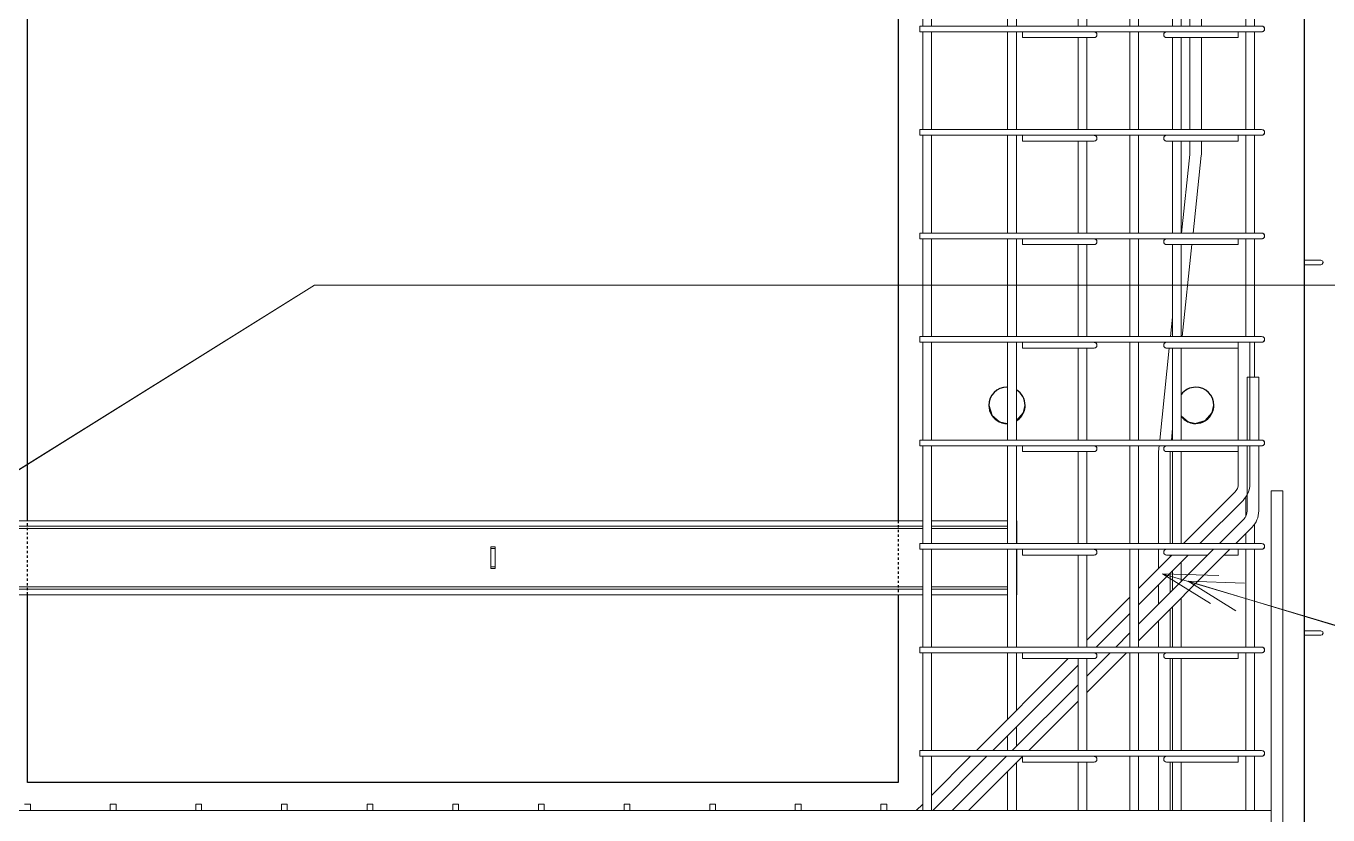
# Model space of a CAD drawing. Header units: millimetres. Extents: x 65464 to 98797, y 2255 to 31386.
# Drawn here: x 68881 to 70675, y 3655 to 4743 of the extents above; entities that cross this region are included whole.
import ezdxf

# ---------------------------------------------------------------- set-up
doc = ezdxf.new("R2010")
doc.units = ezdxf.units.MM
doc.linetypes.add('Dash', pattern=[6.36, 3.18, -3.18])
for name, color, linetype, lineweight in [('A-GENM', 13, 'Continuous', 18), ('A-WALL', 113, 'Continuous', 25), ('A-WALL-HDLN', 110, 'Dash', 25), ('S-BEAM', 12, 'Continuous', 18), ('S-RBAR', 171, 'Continuous', 18), ('S-RBAR-IDEN', 171, 'Continuous', 9)]:
    doc.layers.add(name, color=color, linetype=linetype, lineweight=lineweight)

# ---------------------------------------------------------------- blocks, each defined once
blk = doc.blocks.new('loopbox down bent - Wire Loop-600440-Elevation Front')
at = {"layer": 'A-GENM'}
for p, q in [((70644.6, 3908.8), (70643, 3908.8)), ((70643, 3902.7), (70644.6, 3902.7)), ((70668.9, 3905.8), (70668.1, 3905.8))]:
    blk.add_line(p, q, dxfattribs=at)
at = {"layer": 'A-GENM', "flags": 128}
for points in [[(70644.6, 3908.8), (70656.5, 3908.8), (70664.4, 3908.8), (70665.8, 3908.8)], [(70665.8, 3908.8), (70661.8, 3908.8), (70651.5, 3908.8), (70644.6, 3908.8)], [(70644.6, 3902.7), (70656.5, 3902.7), (70664.4, 3902.7), (70665.8, 3902.7)], [(70665.8, 3902.7), (70661.8, 3902.7), (70651.5, 3902.7), (70644.6, 3902.7)], [(70665.8, 3908.8), (70668.3, 3907.4), (70668.8, 3905.8)], [(70668.8, 3905.8), (70667.4, 3903.2), (70665.8, 3902.7)]]:
    blk.add_lwpolyline(points, dxfattribs=at)
blk = doc.blocks.new('RR spread anchor face based - RR-SA-1_4-160-614768-Elevation Front')
at = {"layer": 'A-GENM'}
for p, q in [((67660, 5602.2), (67660, 5604.7)), ((67660, 5604.7), (67666, 5604.7)), ((67660, 5577.2), (67660, 5602.2)), ((67660, 5602.2), (67666, 5602.2)), ((67666, 5604.7), (67666, 5602.2)), ((67666, 5602.2), (67666, 5577.2)), ((67660, 5574.7), (67660, 5577.2)), ((67660, 5577.2), (67666, 5577.2)), ((67666, 5574.7), (67660, 5574.7)), ((67666, 5577.2), (67666, 5574.7))]:
    blk.add_line(p, q, dxfattribs=at)
blk = doc.blocks.new('M_Linear Stiffener-Channel - C100X8-5344115-Elevation Front')
at = {"layer": 'S-BEAM'}
for p, q in [((68666.4, 4053.2), (68666.4, 4060.7)), ((68666.4, 4060.7), (68681.3, 4060.7)), ((68693.3, 4060.7), (68717.6, 4060.7)), ((68729.6, 4060.7), (68837, 4060.7)), ((68849, 4060.7), (70117, 4060.7)), ((70129, 4060.7), (70234, 4060.7)), ((70246.4, 4060.7), (70246.4, 4053.2)), ((68666.4, 4050.1), (68666.4, 4053.2)), ((68666.4, 4053.2), (68681.3, 4053.2)), ((68666.4, 3977.7), (68666.4, 4050.1)), ((68666.4, 4050.1), (68681.3, 4050.1)), ((68693.3, 4053.2), (68717.6, 4053.2)), ((68693.3, 4050.1), (68717.6, 4050.1)), ((68729.6, 4053.2), (68837, 4053.2)), ((68729.6, 4050.1), (68837, 4050.1)), ((68849, 4053.2), (70117, 4053.2)), ((68849, 4050.1), (70117, 4050.1)), ((70129, 4053.2), (70234, 4053.2)), ((70129, 4050.1), (70234, 4050.1)), ((70246.4, 4053.2), (70246.4, 4050.1)), ((70246.4, 4050.1), (70246.4, 4029.2)), ((70246.4, 4021.2), (70246.4, 3969.4)), ((68666.4, 3966.2), (68666.4, 3969.4)), ((68666.4, 3969.4), (68681.3, 3969.4)), ((68666.4, 3958.7), (68666.4, 3966.2)), ((68681.3, 3966.2), (68666.4, 3966.2)), ((68693.3, 3969.4), (68717.6, 3969.4)), ((68717.6, 3966.2), (68693.3, 3966.2)), ((68729.6, 3969.4), (68837, 3969.4)), ((68837, 3966.2), (68729.6, 3966.2)), ((68849, 3969.4), (70117, 3969.4)), ((70117, 3966.2), (68849, 3966.2)), ((70129, 3969.4), (70234, 3969.4)), ((70234, 3966.2), (70129, 3966.2)), ((70246.4, 3969.4), (70246.4, 3966.2)), ((70246.4, 3966.2), (70246.4, 3958.7)), ((68666.4, 3958.7), (68681.3, 3958.7)), ((68693.3, 3958.7), (68717.6, 3958.7)), ((68729.6, 3958.7), (68837, 3958.7)), ((68849, 3958.7), (70117, 3958.7)), ((70129, 3958.7), (70234, 3958.7))]:
    blk.add_line(p, q, dxfattribs=at)

msp = doc.modelspace()

# ---------------------------------------------------------------- linework, layer by layer
at = {"layer": 'A-WALL'}
for p, q in [((70643.04259, 3269.75), (70643.04259, 6199.75)), ((68883.04259, 4060.75), (68883.04259, 4998.75)), ((70083.04259, 4998.75), (70083.04259, 4060.75)), ((70233.04259, 4194.75), (70233.97152, 4195.02469)), ((68883.04259, 3699.75), (68883.04259, 3958.75)), ((70083.04259, 3958.75), (70083.04259, 3699.75)), ((70083.04259, 3699.75), (68883.04259, 3699.75))]:
    msp.add_line(p, q, dxfattribs=at)
at = {"layer": 'A-WALL', "flags": 128}
for points in [[(70208.04259, 4219.75), (70212.06318, 4206.15352), (70222.83173, 4196.9303), (70233.04259, 4194.75)], [(70245.97152, 4198.57319), (70246.63907, 4198.77059), (70255.86228, 4209.53915), (70258.04259, 4219.75)], [(70493.04259, 4194.75), (70506.63907, 4198.77059), (70515.86228, 4209.53915), (70518.04259, 4219.75)], [(70473.27482, 4205.11575), (70482.83173, 4196.9303), (70493.04259, 4194.75)]]:
    msp.add_lwpolyline(points, dxfattribs=at)
at = {"layer": 'A-WALL'}
for centre, start, end in [((70233.04259, 4219.75), 90, 180), ((70233.04259, 4219.75), 87.84652883, 90), ((70233.04259, 4219.75), 0, 58.75735913), ((70493.04259, 4219.75), 90, 142.8911988), ((70493.04259, 4219.75), 0, 90), ((70233.04259, 4219.75), 180.45365512, 211.93425252), ((70233.04259, 4219.75), 338.70968858, 359.36744852), ((70493.04259, 4219.75), 338.70968858, 359.36744852), ((70233.04259, 4219.75), 212.3286712, 213.89064593), ((70233.04259, 4219.75), 214.92559471, 244.10811664), ((70233.04259, 4219.75), 302.44713025, 303.92500985), ((70233.04259, 4219.75), 304.89123079, 334.13098747), ((70233.04259, 4219.75), 334.77405349, 338.15580516), ((70493.04259, 4219.75), 217.1088012, 244.10811664), ((70493.04259, 4219.75), 302.44713025, 303.92500985), ((70493.04259, 4219.75), 304.89123079, 334.13098747), ((70493.04259, 4219.75), 334.77405349, 338.15580516), ((70233.04259, 4219.75), 244.79692431, 247.80596728), ((70233.04259, 4219.75), 249.05952645, 268.56839784), ((70233.04259, 4219.75), 270.72615516, 272.15347117), ((70233.04259, 4219.75), 301.24264087, 301.81579347), ((70493.04259, 4219.75), 244.79692431, 247.80596728), ((70493.04259, 4219.75), 249.05952645, 268.56839784), ((70493.04259, 4219.75), 270.72615516, 301.81579347)]:
    msp.add_arc(centre, 25, start, end, dxfattribs=at)
at = {"layer": 'A-WALL-HDLN'}
for p, q in [((68883.04259, 3958.79961), (68883.04259, 4060.70039)), ((70083.04259, 4060.70039), (70083.04259, 3958.79961))]:
    msp.add_line(p, q, dxfattribs=at)
at = {"layer": 'S-RBAR'}
for p, q in [((70117.04259, 4742.75), (70117.04259, 4877.45)), ((70129.04259, 4742.75), (70129.04259, 4877.45)), ((70233.97152, 4742.75), (70233.97152, 4877.45)), ((70245.97152, 4742.75), (70245.97152, 4877.45)), ((70330.98928, 4742.75), (70330.98928, 4869.45)), ((70342.98928, 4742.75), (70342.98928, 4869.45)), ((70402.37482, 4742.75), (70402.37482, 4877.45)), ((70414.37482, 4742.75), (70414.37482, 4877.45)), ((70461.27482, 4742.75), (70461.27482, 4868.02747)), ((70473.27482, 4742.75), (70473.27482, 4869.45)), ((70485.04259, 4869.45), (70485.04259, 4742.75)), ((70501.04259, 4869.45), (70501.04259, 4742.75)), ((70562.04259, 4742.75), (70562.04259, 4877.45)), ((70574.04259, 4742.75), (70574.04259, 4877.45)), ((70113.04259, 4742.75), (70564.04259, 4742.75)), ((70113.04259, 4734.75), (70113.04259, 4742.75)), ((70584.04259, 4742.75), (70564.04259, 4742.75)), ((70113.04259, 4734.75), (70564.04259, 4734.75)), ((70117.04259, 4600.05), (70117.04259, 4734.75)), ((70129.04259, 4600.05), (70129.04259, 4734.75)), ((70233.97152, 4600.05), (70233.97152, 4734.75)), ((70245.97152, 4600.05), (70245.97152, 4734.75)), ((70254.55373, 4726.75), (70254.55373, 4734.75)), ((70254.55373, 4726.75), (70278.75831, 4726.75)), ((70318.90045, 4726.75), (70278.75831, 4726.75)), ((70318.90045, 4726.75), (70353.04259, 4726.75)), ((70330.98928, 4600.05), (70330.98928, 4726.75)), ((70342.98928, 4600.05), (70342.98928, 4726.75)), ((70402.37482, 4600.05), (70402.37482, 4734.75)), ((70414.37482, 4600.05), (70414.37482, 4734.75)), ((70487.18472, 4726.75), (70453.04259, 4726.75)), ((70461.27482, 4600.05), (70461.27482, 4726.75)), ((70473.27482, 4600.05), (70473.27482, 4726.75)), ((70485.04259, 4726.75), (70485.04259, 4600.05)), ((70487.18472, 4726.75), (70527.32686, 4726.75)), ((70501.04259, 4726.75), (70501.04259, 4600.05)), ((70551.53144, 4726.75), (70527.32686, 4726.75)), ((70551.53144, 4734.75), (70551.53144, 4726.75)), ((70562.04259, 4600.05), (70562.04259, 4734.75)), ((70584.04259, 4734.75), (70564.04259, 4734.75)), ((70574.04259, 4600.05), (70574.04259, 4734.75)), ((70113.04259, 4600.05), (70564.04259, 4600.05)), ((70113.04259, 4592.05), (70113.04259, 4600.05)), ((70584.04259, 4600.05), (70564.04259, 4600.05)), ((70113.04259, 4592.05), (70564.04259, 4592.05)), ((70117.04259, 4457.35), (70117.04259, 4592.05)), ((70129.04259, 4457.35), (70129.04259, 4592.05)), ((70233.97152, 4457.35), (70233.97152, 4592.05)), ((70245.97152, 4457.35), (70245.97152, 4592.05)), ((70254.55373, 4584.05), (70254.55373, 4592.05)), ((70254.55373, 4584.05), (70278.75831, 4584.05)), ((70318.90045, 4584.05), (70278.75831, 4584.05)), ((70318.90045, 4584.05), (70353.04259, 4584.05)), ((70330.98928, 4457.35), (70330.98928, 4584.05)), ((70342.98928, 4457.35), (70342.98928, 4584.05)), ((70402.37482, 4457.35), (70402.37482, 4592.05)), ((70414.37482, 4457.35), (70414.37482, 4592.05)), ((70487.18472, 4584.05), (70453.04259, 4584.05)), ((70461.27482, 4457.35), (70461.27482, 4584.05)), ((70473.27482, 4457.35), (70473.27482, 4584.05)), ((70485.04259, 4584.05), (70485.04259, 4569.16564)), ((70487.18472, 4584.05), (70527.32686, 4584.05)), ((70501.04259, 4584.05), (70501.04259, 4569.16564)), ((70551.53144, 4584.05), (70527.32686, 4584.05)), ((70551.53144, 4592.05), (70551.53144, 4584.05)), ((70562.04259, 4457.35), (70562.04259, 4592.05)), ((70584.04259, 4592.05), (70564.04259, 4592.05)), ((70574.04259, 4457.35), (70574.04259, 4592.05)), ((70484.86729, 4565.82073), (70473.46655, 4457.35)), ((70500.77964, 4564.14827), (70489.55469, 4457.35)), ((70113.04259, 4457.35), (70564.04259, 4457.35)), ((70113.04259, 4449.35), (70113.04259, 4457.35)), ((70584.04259, 4457.35), (70564.04259, 4457.35)), ((70113.04259, 4449.35), (70564.04259, 4449.35)), ((70117.04259, 4314.65), (70117.04259, 4449.35)), ((70129.04259, 4314.65), (70129.04259, 4449.35)), ((70233.97152, 4314.65), (70233.97152, 4449.35)), ((70245.97152, 4314.65), (70245.97152, 4449.35)), ((70254.55373, 4441.35), (70254.55373, 4449.35)), ((70254.55373, 4441.35), (70278.75831, 4441.35)), ((70318.90045, 4441.35), (70278.75831, 4441.35)), ((70318.90045, 4441.35), (70353.04259, 4441.35)), ((70330.98928, 4314.65), (70330.98928, 4441.35)), ((70342.98928, 4314.65), (70342.98928, 4441.35)), ((70402.37482, 4314.65), (70402.37482, 4449.35)), ((70414.37482, 4314.65), (70414.37482, 4449.35)), ((70487.18472, 4441.35), (70453.04259, 4441.35)), ((70461.27482, 4314.65), (70461.27482, 4441.35)), ((70473.27482, 4314.65), (70473.27482, 4441.35)), ((70487.87302, 4441.35), (70474.55631, 4314.65)), ((70487.18472, 4441.35), (70527.32686, 4441.35)), ((70551.53144, 4441.35), (70527.32686, 4441.35)), ((70551.53144, 4449.35), (70551.53144, 4441.35)), ((70562.04259, 4314.65), (70562.04259, 4449.35)), ((70584.04259, 4449.35), (70564.04259, 4449.35)), ((70574.04259, 4314.65), (70574.04259, 4449.35)), ((70461.27482, 4341.35339), (70458.46818, 4314.65)), ((70113.04259, 4314.65), (70564.04259, 4314.65)), ((70113.04259, 4306.65), (70113.04259, 4314.65)), ((70113.04259, 4306.65), (70564.04259, 4306.65)), ((70117.04259, 4171.95), (70117.04259, 4306.65)), ((70129.04259, 4171.95), (70129.04259, 4306.65)), ((70233.97152, 4171.95), (70233.97152, 4306.65)), ((70245.97152, 4171.95), (70245.97152, 4306.65)), ((70254.55373, 4298.65), (70254.55373, 4306.65)), ((70402.37482, 4171.95), (70402.37482, 4306.65)), ((70414.37482, 4171.95), (70414.37482, 4306.65)), ((70551.53144, 4306.65), (70551.53144, 4298.65)), ((70551.76511, 4171.95), (70551.76511, 4306.65)), ((70584.04259, 4314.65), (70564.04259, 4314.65)), ((70584.04259, 4306.65), (70564.04259, 4306.65)), ((70567.76511, 4171.95), (70567.76511, 4306.65)), ((70574.04259, 4258.7231), (70574.04259, 4306.65)), ((70254.55373, 4298.65), (70278.75831, 4298.65)), ((70318.90045, 4298.65), (70278.75831, 4298.65)), ((70318.90045, 4298.65), (70353.04259, 4298.65)), ((70330.98928, 4171.95), (70330.98928, 4298.65)), ((70342.98928, 4171.95), (70342.98928, 4298.65)), ((70456.78651, 4298.65), (70443.4698, 4171.95)), ((70487.18472, 4298.65), (70453.04259, 4298.65)), ((70461.27482, 4171.95), (70461.27482, 4298.65)), ((70473.27482, 4171.95), (70473.27482, 4298.65)), ((70487.18472, 4298.65), (70527.32686, 4298.65)), ((70551.53144, 4298.65), (70527.32686, 4298.65)), ((70580.04259, 4258.7231), (70564.04259, 4258.7231)), ((70564.04259, 4171.95), (70564.04259, 4258.7231)), ((70580.04259, 4171.95), (70580.04259, 4258.7231)), ((70461.27482, 4188.28504), (70459.55794, 4171.95)), ((70113.04259, 4171.95), (70564.04259, 4171.95)), ((70113.04259, 4163.95), (70113.04259, 4171.95)), ((70113.04259, 4163.95), (70564.04259, 4163.95)), ((70117.04259, 4029.25), (70117.04259, 4163.95)), ((70129.04259, 4029.25), (70129.04259, 4163.95)), ((70233.97152, 4029.25), (70233.97152, 4163.95)), ((70245.97152, 4029.25), (70245.97152, 4163.95)), ((70254.55373, 4155.95), (70254.55373, 4163.95)), ((70402.37482, 4029.25), (70402.37482, 4163.95)), ((70414.37482, 4029.25), (70414.37482, 4163.95)), ((70442.62897, 4163.95), (70442.30553, 4160.87271)), ((70551.53144, 4163.95), (70551.53144, 4155.95)), ((70551.76511, 4111.41365), (70551.76511, 4163.95)), ((70584.04259, 4171.95), (70564.04259, 4171.95)), ((70584.04259, 4163.95), (70564.04259, 4163.95)), ((70564.04259, 4074.19365), (70564.04259, 4163.95)), ((70567.76511, 4111.41365), (70567.76511, 4163.95)), ((70580.04259, 4074.19365), (70580.04259, 4163.95)), ((70254.55373, 4155.95), (70278.75831, 4155.95)), ((70318.90045, 4155.95), (70278.75831, 4155.95)), ((70318.90045, 4155.95), (70353.04259, 4155.95)), ((70330.98928, 4029.25), (70330.98928, 4155.95)), ((70342.98928, 4029.25), (70342.98928, 4155.95)), ((70442.04259, 4155.85534), (70442.04259, 4029.25)), ((70487.18472, 4155.95), (70453.04259, 4155.95)), ((70458.04259, 4155.85534), (70458.04259, 4029.25)), ((70461.27482, 4029.25), (70461.27482, 4155.95)), ((70473.27482, 4029.25), (70473.27482, 4155.95)), ((70487.18472, 4155.95), (70527.32686, 4155.95)), ((70551.53144, 4155.95), (70527.32686, 4155.95)), ((70476.22888, 4029.25), (70547.07882, 4100.09994)), ((70562.04259, 4066.54032), (70562.04259, 4093.54308)), ((70613.04259, 4101.72075), (70597.04259, 4101.72075)), ((70597.04259, 3372), (70597.04259, 4101.72075)), ((70613.04259, 3372), (70613.04259, 4101.72075)), ((70498.85629, 4029.25), (70558.39253, 4088.78624)), ((70525.72635, 4029.25), (70559.35629, 4062.87994)), ((70574.04259, 4029.25), (70574.04259, 4055.96147)), ((70548.35377, 4029.25), (70570.67, 4051.56623)), ((70562.04259, 4029.25), (70562.04259, 4042.93882)), ((70113.04259, 4029.25), (70564.04259, 4029.25)), ((70113.04259, 4021.25), (70113.04259, 4029.25)), ((70113.04259, 4021.25), (70564.04259, 4021.25)), ((70117.04259, 3886.55), (70117.04259, 4021.25)), ((70129.04259, 3886.55), (70129.04259, 4021.25)), ((70233.97152, 3886.55), (70233.97152, 4021.25)), ((70245.97152, 3886.55), (70245.97152, 4021.25)), ((70254.55373, 4013.25), (70254.55373, 4021.25)), ((70402.37482, 3886.55), (70402.37482, 4021.25)), ((70414.37482, 3886.55), (70414.37482, 4021.25)), ((70414.37482, 3895.27105), (70540.35377, 4021.25)), ((70414.37482, 3917.89847), (70517.72635, 4021.25)), ((70442.04259, 4021.25), (70442.04259, 3995.06371)), ((70551.53144, 4021.25), (70551.53144, 4013.25)), ((70562.04259, 3886.55), (70562.04259, 4021.25)), ((70584.04259, 4029.25), (70564.04259, 4029.25)), ((70584.04259, 4021.25), (70564.04259, 4021.25)), ((70574.04259, 3886.55), (70574.04259, 4021.25)), ((70254.55373, 4013.25), (70278.75831, 4013.25)), ((70318.90045, 4013.25), (70278.75831, 4013.25)), ((70318.90045, 4013.25), (70353.04259, 4013.25)), ((70330.98928, 3886.55), (70330.98928, 4013.25)), ((70342.98928, 3886.55), (70342.98928, 4013.25)), ((70414.37482, 3944.76852), (70482.85629, 4013.25)), ((70414.88982, 3967.91094), (70460.22888, 4013.25)), ((70487.18472, 4013.25), (70453.04259, 4013.25)), ((70458.04259, 4013.25), (70458.04259, 4011.06371)), ((70473.27482, 3976.79847), (70473.27482, 4003.66852)), ((70487.18472, 4013.25), (70509.72635, 4013.25)), ((70551.53144, 4013.25), (70532.35377, 4013.25)), ((70458.04259, 3988.43629), (70458.04259, 3961.56623)), ((70461.27482, 3964.79847), (70461.27482, 3991.66852)), ((70442.04259, 3972.43629), (70442.04259, 3945.56623)), ((70342.98928, 3896.01041), (70402.37482, 3955.39594)), ((70473.27482, 3886.55), (70473.27482, 3954.17105)), ((70356.15629, 3886.55), (70402.37482, 3932.76852)), ((70458.04259, 3938.93882), (70458.04259, 3886.55)), ((70461.27482, 3886.55), (70461.27482, 3942.17105)), ((70442.04259, 3922.93882), (70442.04259, 3886.55)), ((70383.02635, 3886.55), (70402.37482, 3905.89847)), ((70113.04259, 3886.55), (70564.04259, 3886.55)), ((70113.04259, 3878.55), (70113.04259, 3886.55)), ((70113.04259, 3878.55), (70564.04259, 3878.55)), ((70117.04259, 3743.85), (70117.04259, 3878.55)), ((70129.04259, 3743.85), (70129.04259, 3878.55)), ((70233.97152, 3786.99264), (70233.97152, 3878.55)), ((70245.97152, 3798.99264), (70245.97152, 3878.55)), ((70254.55373, 3870.55), (70254.55373, 3878.55)), ((70342.98928, 3823.88552), (70397.65377, 3878.55)), ((70342.98928, 3846.51293), (70375.02635, 3878.55)), ((70402.37482, 3743.85), (70402.37482, 3878.55)), ((70414.37482, 3743.85), (70414.37482, 3878.55)), ((70442.04259, 3878.55), (70442.04259, 3743.85)), ((70551.53144, 3878.55), (70551.53144, 3870.55)), ((70562.04259, 3743.85), (70562.04259, 3878.55)), ((70584.04259, 3886.55), (70564.04259, 3886.55)), ((70584.04259, 3878.55), (70564.04259, 3878.55)), ((70574.04259, 3743.85), (70574.04259, 3878.55)), ((70190.82888, 3743.85), (70317.52888, 3870.55)), ((70213.45629, 3743.85), (70330.98928, 3861.38299)), ((70254.55373, 3870.55), (70278.75831, 3870.55)), ((70318.90045, 3870.55), (70278.75831, 3870.55)), ((70318.90045, 3870.55), (70353.04259, 3870.55)), ((70330.98928, 3743.85), (70330.98928, 3870.55)), ((70342.98928, 3743.85), (70342.98928, 3870.55)), ((70487.18472, 3870.55), (70453.04259, 3870.55)), ((70458.04259, 3870.55), (70458.04259, 3743.85)), ((70461.27482, 3743.85), (70461.27482, 3870.55)), ((70473.27482, 3743.85), (70473.27482, 3870.55)), ((70487.18472, 3870.55), (70527.32686, 3870.55)), ((70551.53144, 3870.55), (70527.32686, 3870.55)), ((70240.32635, 3743.85), (70330.98928, 3834.51293)), ((70262.95377, 3743.85), (70330.98928, 3811.88552)), ((70245.97152, 3749.49517), (70245.97152, 3776.36522)), ((70233.97152, 3743.85), (70233.97152, 3764.36522)), ((70113.04259, 3743.85), (70564.04259, 3743.85)), ((70113.04259, 3735.85), (70113.04259, 3743.85)), ((70113.04259, 3735.85), (70564.04259, 3735.85)), ((70117.04259, 3661), (70117.04259, 3735.85)), ((70129.04259, 3661), (70129.04259, 3735.85)), ((70129.04259, 3682.06371), (70182.82888, 3735.85)), ((70130.60629, 3661), (70205.45629, 3735.85)), ((70157.47635, 3661), (70232.32635, 3735.85)), ((70180.10377, 3661), (70254.95377, 3735.85)), ((70254.55373, 3727.85), (70254.55373, 3735.44996)), ((70402.37482, 3661), (70402.37482, 3735.85)), ((70414.37482, 3661), (70414.37482, 3735.85)), ((70442.04259, 3735.85), (70442.04259, 3661)), ((70551.53144, 3735.85), (70551.53144, 3727.85)), ((70562.04259, 3661), (70562.04259, 3735.85)), ((70584.04259, 3743.85), (70564.04259, 3743.85)), ((70584.04259, 3735.85), (70564.04259, 3735.85)), ((70574.04259, 3661), (70574.04259, 3735.85)), ((70233.97152, 3661), (70233.97152, 3714.86775)), ((70245.97152, 3661), (70245.97152, 3726.86775)), ((70254.55373, 3727.85), (70278.75831, 3727.85)), ((70318.90045, 3727.85), (70278.75831, 3727.85)), ((70318.90045, 3727.85), (70353.04259, 3727.85)), ((70330.98928, 3661), (70330.98928, 3727.85)), ((70342.98928, 3661), (70342.98928, 3727.85)), ((70487.18472, 3727.85), (70453.04259, 3727.85)), ((70458.04259, 3727.85), (70458.04259, 3661)), ((70461.27482, 3661), (70461.27482, 3727.85)), ((70473.27482, 3661), (70473.27482, 3727.85)), ((70487.18472, 3727.85), (70527.32686, 3727.85)), ((70551.53144, 3727.85), (70527.32686, 3727.85)), ((68083.04259, 3661), (70597.04259, 3661)), ((68887.04259, 3669.75), (68879.04259, 3669.75)), ((68887.04259, 3661), (68887.04259, 3669.75)), ((69005.06947, 3669.75), (68997.06947, 3669.75)), ((68997.06947, 3661), (68997.06947, 3669.75)), ((69005.06947, 3661), (69005.06947, 3669.75)), ((69123.09636, 3669.75), (69115.09636, 3669.75)), ((69115.09636, 3661), (69115.09636, 3669.75)), ((69123.09636, 3661), (69123.09636, 3669.75)), ((69241.12324, 3669.75), (69233.12324, 3669.75)), ((69233.12324, 3661), (69233.12324, 3669.75)), ((69241.12324, 3661), (69241.12324, 3669.75)), ((69359.15013, 3669.75), (69351.15013, 3669.75)), ((69351.15013, 3661), (69351.15013, 3669.75)), ((69359.15013, 3661), (69359.15013, 3669.75)), ((69477.17701, 3669.75), (69469.17701, 3669.75)), ((69469.17701, 3661), (69469.17701, 3669.75)), ((69477.17701, 3661), (69477.17701, 3669.75)), ((69595.2039, 3669.75), (69587.2039, 3669.75)), ((69587.2039, 3661), (69587.2039, 3669.75)), ((69595.2039, 3661), (69595.2039, 3669.75)), ((69713.23078, 3669.75), (69705.23078, 3669.75)), ((69705.23078, 3661), (69705.23078, 3669.75)), ((69713.23078, 3661), (69713.23078, 3669.75)), ((69831.25767, 3669.75), (69823.25767, 3669.75)), ((69823.25767, 3661), (69823.25767, 3669.75)), ((69831.25767, 3661), (69831.25767, 3669.75)), ((69949.28455, 3669.75), (69941.28455, 3669.75)), ((69941.28455, 3661), (69941.28455, 3669.75)), ((69949.28455, 3661), (69949.28455, 3669.75)), ((70067.31144, 3669.75), (70059.31144, 3669.75)), ((70059.31144, 3661), (70059.31144, 3669.75)), ((70067.31144, 3661), (70067.31144, 3669.75)), ((70107.97888, 3661), (70117.04259, 3670.06371))]:
    msp.add_line(p, q, dxfattribs=at)
for centre, radius, start, end in [((70584.04259, 4738.75), 4, 270, 90), ((70584.04259, 4738.75), 4, 15, 60), ((70584.04259, 4738.75), 4, 300, 345), ((70353.04259, 4730.75), 4, 75, 90), ((70353.04259, 4730.75), 4, 270, 90), ((70353.04259, 4730.75), 4, 15, 60), ((70353.04259, 4730.75), 4, 300, 345), ((70453.04259, 4730.75), 4, 90, 270), ((70453.04259, 4730.75), 4, 120, 165), ((70453.04259, 4730.75), 4, 195, 240), ((70453.04259, 4730.75), 4, 255, 270), ((70584.04259, 4738.75), 4, 270, 285), ((70584.04259, 4596.05), 4, 270, 90), ((70584.04259, 4596.05), 4, 15, 60), ((70584.04259, 4596.05), 4, 300, 345), ((70353.04259, 4588.05), 4, 75, 90), ((70353.04259, 4588.05), 4, 270, 90), ((70353.04259, 4588.05), 4, 15, 60), ((70353.04259, 4588.05), 4, 300, 345), ((70453.04259, 4588.05), 4, 90, 270), ((70453.04259, 4588.05), 4, 120, 165), ((70453.04259, 4588.05), 4, 195, 240), ((70453.04259, 4588.05), 4, 255, 270), ((70584.04259, 4596.05), 4, 270, 285), ((70453.04259, 4569.16564), 32, 354, 0), ((70453.04259, 4569.16564), 48, 354, 360), ((70584.04259, 4453.35), 4, 270, 90), ((70584.04259, 4453.35), 4, 15, 60), ((70584.04259, 4453.35), 4, 300, 345), ((70353.04259, 4445.35), 4, 75, 90), ((70353.04259, 4445.35), 4, 270, 90), ((70353.04259, 4445.35), 4, 15, 60), ((70353.04259, 4445.35), 4, 300, 345), ((70453.04259, 4445.35), 4, 90, 270), ((70453.04259, 4445.35), 4, 120, 165), ((70453.04259, 4445.35), 4, 195, 240), ((70453.04259, 4445.35), 4, 255, 270), ((70584.04259, 4453.35), 4, 270, 285), ((70353.04259, 4302.65), 4, 75, 90), ((70353.04259, 4302.65), 4, 270, 90), ((70453.04259, 4302.65), 4, 90, 270), ((70584.04259, 4310.65), 4, 270, 90), ((70584.04259, 4310.65), 4, 270, 285), ((70584.04259, 4310.65), 4, 15, 60), ((70584.04259, 4310.65), 4, 300, 345), ((70353.04259, 4302.65), 4, 15, 60), ((70353.04259, 4302.65), 4, 300, 345), ((70453.04259, 4302.65), 4, 120, 165), ((70453.04259, 4302.65), 4, 195, 240), ((70453.04259, 4302.65), 4, 255, 270), ((70353.04259, 4159.95), 4, 75, 90), ((70353.04259, 4159.95), 4, 270, 90), ((70353.04259, 4159.95), 4, 15, 60), ((70453.04259, 4159.95), 4, 90, 270), ((70584.04259, 4167.95), 4, 270, 90), ((70584.04259, 4167.95), 4, 270, 285), ((70584.04259, 4167.95), 4, 15, 60), ((70584.04259, 4167.95), 4, 300, 345), ((70353.04259, 4159.95), 4, 300, 345), ((70490.04259, 4155.85534), 48, 174, 180), ((70535.76511, 4111.41365), 16, 315, 360), ((70535.76511, 4111.41365), 32, 315, 360), ((70548.04259, 4074.19365), 16, 315, 360), ((70548.04259, 4074.19365), 32, 315, 360), ((70353.04259, 4017.25), 4, 75, 90), ((70353.04259, 4017.25), 4, 270, 90), ((70353.04259, 4017.25), 4, 15, 60), ((70453.04259, 4017.25), 4, 90, 270), ((70584.04259, 4025.25), 4, 270, 90), ((70584.04259, 4025.25), 4, 270, 285), ((70584.04259, 4025.25), 4, 15, 60), ((70584.04259, 4025.25), 4, 300, 345), ((70353.04259, 4017.25), 4, 300, 345), ((70353.04259, 3874.55), 4, 75, 90), ((70353.04259, 3874.55), 4, 270, 90), ((70353.04259, 3874.55), 4, 15, 60), ((70453.04259, 3874.55), 4, 90, 270), ((70584.04259, 3882.55), 4, 270, 90), ((70584.04259, 3882.55), 4, 270, 285), ((70584.04259, 3882.55), 4, 15, 60), ((70584.04259, 3882.55), 4, 300, 345), ((70353.04259, 3874.55), 4, 300, 345), ((70353.04259, 3731.85), 4, 75, 90), ((70353.04259, 3731.85), 4, 270, 90), ((70353.04259, 3731.85), 4, 15, 60), ((70453.04259, 3731.85), 4, 90, 270), ((70584.04259, 3739.85), 4, 270, 90), ((70584.04259, 3739.85), 4, 270, 285), ((70584.04259, 3739.85), 4, 15, 60), ((70584.04259, 3739.85), 4, 300, 345), ((70353.04259, 3731.85), 4, 300, 345)]:
    msp.add_arc(centre, radius, start, end, dxfattribs=at)
at = {"layer": 'S-RBAR-IDEN'}
for p, q in [((68538.57975, 3923.41681), (69278.52515, 4385.262)), ((68568.45812, 3942.33027), (69278.52515, 4385.262)), ((69278.52515, 4385.262), (70797.83005, 4385.262)), ((69278.52515, 4385.262), (70797.83005, 4385.262)), ((70447.33951, 3987.39678), (70524.95496, 3985.22927)), ((70447.33951, 3987.39678), (70513.47271, 3946.71194)), ((70447.33951, 3987.39678), (70697.59271, 3912.79477)), ((70482.65771, 3977.23513), (70560.26249, 3974.71433)), ((70482.65771, 3977.23513), (70548.60502, 3936.24966)), ((70482.65771, 3977.23513), (70695.28335, 3912.79477))]:
    msp.add_line(p, q, dxfattribs=at)

# ---------------------------------------------------------------- block references
at = {"layer": 'A-GENM'}
for name, p in [('loopbox down bent - Wire Loop-600440-Elevation Front', (0, 511)), ('RR spread anchor face based - RR-SA-1_4-160-614768-Elevation Front', (1861.49352, -1580)), ('loopbox down bent - Wire Loop-600440-Elevation Front', (0, 0))]:
    msp.add_blockref(name, p, dxfattribs=at)
at = {"layer": 'S-BEAM'}
msp.add_blockref('M_Linear Stiffener-Channel - C100X8-5344115-Elevation Front', (0, 0), dxfattribs=at)

doc.saveas('drawing.dxf')
